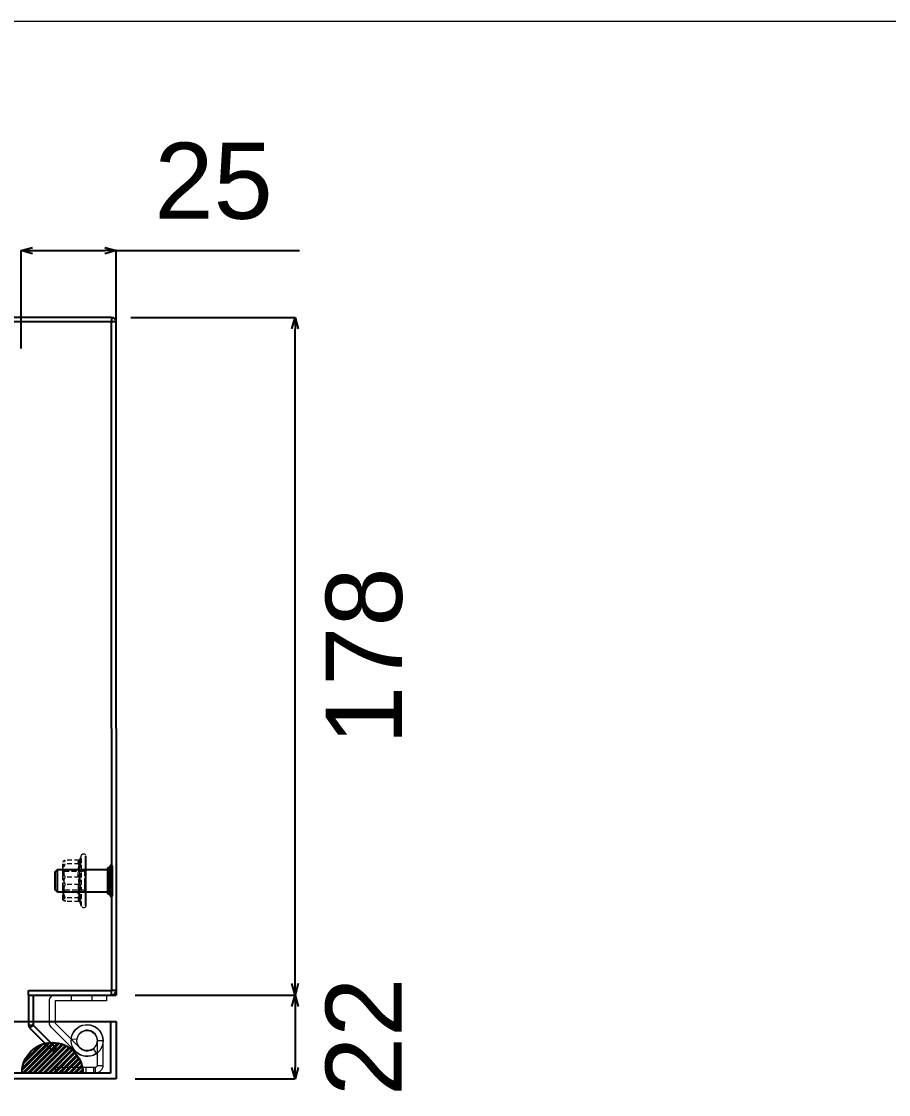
# Model space of a CAD drawing. Header units: millimetres. Extents: x 10436 to 13214, y 6066 to 8038.
# Drawn here: x 11584.7 to 11812.5, y 7717.8 to 7999.6 of the extents above; entities that cross this region are included whole.
import ezdxf
from ezdxf.lldxf.tags import DXFTag

# ---------------------------------------------------------------- set-up
doc = ezdxf.new("R2010")
doc.units = ezdxf.units.MM
doc.linetypes.add('HIDDEN', pattern=[1.905, 1.27, -0.635])
doc.layers.add('FRAME070', color=5, linetype='Continuous')
doc.styles.get("Standard").update_dxf_attribs({"font": 'arial.ttf'})
tags = doc.linetypes.add('CENTER', pattern=[50.8, 31.75, -6.35, 6.35, -6.35]).pattern_tags.tags
tags[10:11] = [DXFTag(74, 4), DXFTag(75, 0), DXFTag(340, '0'), DXFTag(46, 1.0), DXFTag(50, 0.0), DXFTag(44, 0.0), DXFTag(45, 0.0)]
tags[8:9] = [DXFTag(74, 4), DXFTag(75, 0), DXFTag(340, '0'), DXFTag(46, 1.0), DXFTag(50, 0.0), DXFTag(44, 0.0), DXFTag(45, 0.0)]
tags[6:7] = [DXFTag(74, 4), DXFTag(75, 0), DXFTag(340, '0'), DXFTag(46, 1.0), DXFTag(50, 0.0), DXFTag(44, 0.0), DXFTag(45, 0.0)]
tags[4:5] = [DXFTag(74, 4), DXFTag(75, 0), DXFTag(340, '0'), DXFTag(46, 1.0), DXFTag(50, 0.0), DXFTag(44, 0.0), DXFTag(45, 0.0)]
doc.dimstyles.new('pong', dxfattribs={"dimtxt": 20, "dimasz": 3, "dimexe": 0.18, "dimexo": 5, "dimgap": 8, "dimtad": 2, "dimdsep": 46, "dimtxsty": 'Standard', "dimblk": 'OPEN30', "dimcen": 2.5, "dimclrd": 1, "dimclre": 4, "dimclrt": 4, "dimadec": 0, "dimazin": 2, "dimtfac": 1, "dimtmove": 0, "dimatfit": 3, "dimldrblk": 'OPEN30', "dimfxl": 1, "dimtolj": 2, "dimarcsym": 0})

# ---------------------------------------------------------------- blocks, each defined once
blk = doc.blocks.new('A$C178D0ACC')
at = {"color": 7, "linetype": 'Continuous', "lineweight": 13}
blk.add_lwpolyline([(-6.75, 0), (6.75, 0), (6.75, 1.5), (-6.75, 1.5), (-6.75, 7.38), (-0.26, 13.87, -4.510709), (-1.04, 11.72), (-2.53, 11.59, 4.510709), (-1.32, 14.93), (-7.81, 8.44, 0.198912), (-8.25, 7.38), (-8.25, 1.5, 0.414214)], format="xyb", close=True, dxfattribs=at)
at = {"color": 1, "lineweight": 9}
blk.add_lwpolyline([(-2.4, 0), (2.9, 0), (2.9, 1.5), (-2.4, 1.5)], close=True, dxfattribs=at)
blk = doc.blocks.new('A$C0B7E02CE')
at = {"color": 7, "linetype": 'Continuous', "lineweight": 13}
for p, q in [((-2.65, 0), (-4.15, 0)), ((-4.15, 0), (-4.15, -6.55)), ((-2.65, 0), (-2.65, -6.55)), ((-1.56, -2.14), (-2.44, -3.36)), ((-2.65, -6.55), (-4.15, -6.55)), ((-2.15, -7.05), (-2.15, -8.55)), ((-2.15, -7.05), (-1.65, -7.05)), ((-1.65, -7.05), (-1.65, -8.55)), ((-1.65, -7.05), (0.35, -7.05)), ((0.35, -7.05), (0.35, -8.55)), ((0.35, -7.05), (6.35, -7.05)), ((6.35, -7.05), (6.35, -8.55)), ((6.35, -7.05), (8.35, -7.05)), ((8.35, -7.05), (8.35, -8.55)), ((-2.15, -8.55), (-1.65, -8.55)), ((-1.65, -8.55), (0.35, -8.55)), ((0.35, -8.55), (6.35, -8.55)), ((6.35, -8.55), (8.35, -8.55))]:
    blk.add_line(p, q, dxfattribs=at)
for centre, radius, start, end in [((0, 0), 4.15, 234, 180), ((0, 0), 2.65, 234, 180), ((-2.15, -6.55), 2, 180, 270), ((-2.15, -6.55), 0.5, 180, 270)]:
    blk.add_arc(centre, radius, start, end, dxfattribs=at)
blk = doc.blocks.new('A$C310157CF')
at = {"color": 7, "linetype": 'HIDDEN', "lineweight": 0}
for p, q in [((-3.18, 6), (-5, 6)), ((1.76, 6), (-3.18, 6)), ((2.5, 5.65), (-2.5, 5.65)), ((4.93, 6), (1.76, 6)), ((-5.41, 1.72), (-5.41, 5.4)), ((-4.46, 1.72), (-4.46, 5.4)), ((-0.95, 1.72), (-0.95, 5.4)), ((0.95, 1.72), (0.95, 5.4)), ((4.46, 1.72), (4.46, 5.4)), ((5.41, 1.72), (5.41, 5.4)), ((6.71, 1.1), (-6.72, 1.1)), ((-2.5, 0.38), (0.88, 0.38)), ((0.88, 0.38), (2.5, 0.38))]:
    blk.add_line(p, q, dxfattribs=at)
blk.add_line((6.53, 0), (-6.53, 0))
for centre, start, end in [((-6.53, 0.57), 110, 270), ((6.53, 0.57), 270, 70)]:
    blk.add_arc(centre, 0.567, start, end, dxfattribs=at)
for points, knots in [([(-3.18, 6), (-3.79, 5.92), (-4.55, 5.82), (-5.26, 5.47), (-5.41, 5.4)], [0, 0, 0, 0, 0.801462, 1, 1, 1, 1]), ([(-5.41, 5.4), (-5.27, 5.68), (-5.11, 5.99), (-4.95, 6), (-4.93, 6)], [0, 0, 0, 0, 0.896037, 1, 1, 1, 1]), ([(-1.76, 6), (-1.89, 6), (-2.78, 5.98), (-3.7, 5.71), (-4.43, 5.41), (-4.46, 5.4)], [0, 0, 0, 0, 0.148486, 0.965571, 1, 1, 1, 1]), ([(-0.95, 5.4), (-1.6, 5.68), (-2.34, 5.99), (-3.1, 6), (-3.18, 6)], [0, 0, 0, 0, 0.896037, 1, 1, 1, 1]), ([(0.95, 5.4), (0.72, 5.49), (-0.15, 5.84), (-1.07, 5.93), (-1.76, 6)], [0, 0, 0, 0, 0.263253, 1, 1, 1, 1]), ([(1.76, 6), (1.62, 6), (0.73, 5.98), (-0.18, 5.71), (-0.92, 5.41), (-0.95, 5.4)], [0, 0, 0, 0, 0.148486, 0.965571, 1, 1, 1, 1]), ([(0.95, 5.4), (1.6, 5.68), (2.34, 5.99), (3.1, 6), (3.18, 6)], [0, 0, 0, 0, 0.896035, 1, 1, 1, 1]), ([(4.46, 5.4), (4.23, 5.49), (3.36, 5.84), (2.44, 5.93), (1.76, 6)], [0, 0, 0, 0, 0.263254, 1, 1, 1, 1]), ([(3.18, 6), (3.79, 5.92), (4.55, 5.82), (5.26, 5.47), (5.41, 5.4)], [0, 0, 0, 0, 0.801465, 1, 1, 1, 1]), ([(4.93, 6), (4.8, 5.92), (4.64, 5.82), (4.49, 5.47), (4.46, 5.4)], [0, 0, 0, 0, 0.801461, 1, 1, 1, 1]), ([(5.41, 5.4), (5.27, 5.68), (5.11, 5.99), (4.95, 6), (4.93, 6)], [0, 0, 0, 0, 0.896037, 1, 1, 1, 1]), ([(-5.68, 1.34), (-5.68, 1.34), (-5.64, 1.36), (-5.56, 1.4), (-5.48, 1.49), (-5.42, 1.6), (-5.41, 1.68), (-5.41, 1.72)], [0, 0, 0, 0, 0.007907, 0.267532, 0.528602, 0.763814, 1, 1, 1, 1]), ([(-1, 1.34), (-1.18, 1.38), (-2.09, 1.59), (-3.66, 1.74), (-5.04, 1.47), (-5.68, 1.34)], [0, 0, 0, 0, 0.118083, 0.592258, 1, 1, 1, 1]), ([(-5.49, 1.48), (-5.35, 1.57), (-5.07, 1.74), (-4.81, 1.47), (-4.68, 1.34)], [0, 0, 0, 0, 0.500552, 1, 1, 1, 1]), ([(-5.41, 1.72), (-4.67, 1.85), (-3.19, 2.11), (-1.7, 1.85), (-0.95, 1.72)], [0, 0, 0, 0, 0.492149, 1, 1, 1, 1]), ([(-4.46, 1.72), (-4.61, 1.85), (-4.93, 2.11), (-5.25, 1.85), (-5.41, 1.72)], [0, 0, 0, 0, 0.492148, 1, 1, 1, 1]), ([(-4.46, 1.72), (-4.46, 1.68), (-4.47, 1.6), (-4.52, 1.49), (-4.59, 1.4), (-4.65, 1.36), (-4.68, 1.34), (-4.68, 1.34)], [0, 0, 0, 0, 0.236185, 0.471405, 0.732466, 0.992087, 1, 1, 1, 1]), ([(-4.68, 1.34), (-4.46, 1.38), (-3.35, 1.59), (-1.43, 1.74), (0.23, 1.47), (1, 1.34)], [0, 0, 0, 0, 0.118083, 0.592258, 1, 1, 1, 1]), ([(0.95, 1.72), (0.06, 1.85), (-1.74, 2.11), (-3.54, 1.85), (-4.46, 1.72)], [0, 0, 0, 0, 0.492148, 1, 1, 1, 1]), ([(-1, 1.34), (-0.99, 1.34), (-0.99, 1.36), (-0.97, 1.4), (-0.96, 1.49), (-0.95, 1.6), (-0.95, 1.68), (-0.95, 1.72)], [0, 0, 0, 0, 0.007908, 0.267532, 0.528599, 0.763814, 1, 1, 1, 1]), ([(4.68, 1.34), (4.46, 1.38), (3.35, 1.59), (1.43, 1.74), (-0.23, 1.47), (-1, 1.34)], [0, 0, 0, 0, 0.118084, 0.592258, 1, 1, 1, 1]), ([(-0.95, 1.72), (-0.06, 1.85), (1.74, 2.11), (3.54, 1.85), (4.46, 1.72)], [0, 0, 0, 0, 0.492149, 1, 1, 1, 1]), ([(5.41, 1.72), (4.67, 1.85), (3.19, 2.11), (1.7, 1.85), (0.95, 1.72)], [0, 0, 0, 0, 0.492147, 1, 1, 1, 1]), ([(0.95, 1.72), (0.95, 1.68), (0.95, 1.6), (0.96, 1.49), (0.97, 1.4), (0.99, 1.36), (0.99, 1.34), (1, 1.34)], [0, 0, 0, 0, 0.236186, 0.471401, 0.732468, 0.992092, 1, 1, 1, 1]), ([(1, 1.34), (1.18, 1.38), (2.09, 1.59), (3.66, 1.74), (5.04, 1.47), (5.68, 1.34)], [0, 0, 0, 0, 0.118083, 0.592257, 1, 1, 1, 1]), ([(4.46, 1.72), (4.61, 1.85), (4.93, 2.11), (5.25, 1.85), (5.41, 1.72)], [0, 0, 0, 0, 0.492148, 1, 1, 1, 1]), ([(4.68, 1.34), (4.68, 1.34), (4.65, 1.36), (4.59, 1.4), (4.52, 1.49), (4.47, 1.6), (4.46, 1.68), (4.46, 1.72)], [0, 0, 0, 0, 0.007913, 0.267525, 0.5286, 0.763814, 1, 1, 1, 1]), ([(5.68, 1.34), (5.64, 1.38), (5.43, 1.59), (5.09, 1.74), (4.81, 1.47), (4.68, 1.34)], [0, 0, 0, 0, 0.118084, 0.592259, 1, 1, 1, 1]), ([(5.3, 1.62), (5.3, 1.62), (5.32, 1.63), (5.39, 1.6), (5.49, 1.47), (5.51, 1.45)], [0, 0, 0, 0, 0.006763, 0.854115, 1, 1, 1, 1]), ([(5.41, 1.72), (5.41, 1.68), (5.42, 1.6), (5.48, 1.49), (5.56, 1.4), (5.64, 1.36), (5.68, 1.34), (5.68, 1.34)], [0, 0, 0, 0, 0.236186, 0.471402, 0.732454, 0.992093, 1, 1, 1, 1])]:
    blk.add_open_spline(points, degree=3, knots=knots, dxfattribs=at)
for points in [[(-3, 6), (-2.5, 5.65)], [(-2.5, 5.65), (-2.5, 0.38)], [(2.5, 5.65), (3, 6)], [(2.5, 0.38), (2.5, 5.65)], [(-5.34, 1.61), (-6.73, 1.1)], [(-5.52, 1.43), (-5.48, 1.47)], [(-5.35, 1.6), (-5.33, 1.6)], [(-2.5, 0.38), (-3, 0.03)], [(-3, 0.03), (-3, 0)], [(3, 0.03), (2.5, 0.38)], [(3, 0), (3, 0.03)], [(6.73, 1.1), (5.34, 1.61)], [(5.51, 1.45), (5.52, 1.43)]]:
    blk.add_open_spline(points, degree=1, dxfattribs=at)
blk = doc.blocks.new('A$C1EE243DC')
for p, q in [((-14.4, -0.75), (-14.4, 3)), ((-14.99, -2.41), (-14.99, 2.41)), ((-14.4, -3), (-14.4, -0.75))]:
    blk.add_line(p, q)
at = {"color": 0, "linetype": 'ByBlock', "lineweight": -2}
for p, q in [((-1.19, 3.35), (-1.19, 3.37)), ((-1.19, 3.34), (-1.19, 3.35)), ((-1.19, 3.14), (-1.19, 3.34)), ((-1.19, 2.78), (-1.19, 3.14)), ((-0.82, 2.98), (-1.19, 2.98)), ((-0.82, 2.98), (-1.19, 2.98)), ((-0.82, 2.97), (-1.19, 2.97)), ((-0.82, 2.96), (-1.19, 2.96)), ((-0.82, 3.34), (-0.82, 3.37)), ((-0.59, 3.35), (-0.82, 3.35)), ((-0.82, 3.34), (-0.82, 3.14)), ((-0.59, 3.34), (-0.82, 3.34)), ((-0.59, 3.33), (-0.82, 3.33)), ((-0.59, 3.33), (-0.82, 3.33)), ((-0.59, 3.14), (-0.82, 3.14)), ((-0.82, 2.66), (-0.82, 3.14)), ((-0.59, 3.13), (-0.82, 3.13)), ((-0.59, 3.12), (-0.82, 3.12)), ((-0.59, 3.06), (-0.82, 3.06)), ((-0.59, -0.96), (-0.59, 3.8)), ((0, -3.8), (0, 3.8)), ((-0.82, 2.8), (-1.19, 2.8)), ((-0.82, 2.78), (-1.19, 2.78)), ((-0.82, 2.76), (-1.19, 2.76)), ((-1.19, 2.66), (-1.19, 2.75)), ((-0.82, 2.74), (-1.19, 2.74)), ((-1.19, 2.11), (-1.19, 2.66)), ((-0.82, 2.43), (-1.19, 2.43)), ((-0.82, 2.39), (-1.19, 2.39)), ((-0.82, 2.37), (-1.19, 2.37)), ((-0.82, 2.33), (-1.19, 2.33)), ((-1.19, 1.84), (-1.19, 2.11)), ((-1.19, 1.89), (-1.19, 1.81)), ((-0.82, 1.89), (-1.19, 1.89)), ((-0.82, 1.84), (-1.19, 1.84)), ((-0.82, 1.81), (-1.19, 1.81)), ((-1.19, 1.42), (-1.19, 1.76)), ((-0.82, 1.76), (-1.19, 1.76)), ((-1.19, 1.27), (-1.19, 1.42)), ((-1.19, 0.51), (-1.19, 1.27)), ((-0.82, 1.22), (-1.19, 1.22)), ((-0.82, 1.17), (-1.19, 1.17)), ((-0.82, 1.13), (-1.19, 1.13)), ((-0.82, 1.07), (-1.19, 1.07)), ((-1.19, 0.41), (-1.19, 0.51)), ((-1.19, 0.47), (-1.19, 0.37)), ((-0.82, 0.47), (-1.19, 0.47)), ((-0.82, 0.41), (-1.19, 0.41)), ((-1.19, -0.3), (-1.19, 0.41)), ((-0.82, 0.37), (-1.19, 0.37)), ((-0.82, 0.31), (-1.19, 0.31)), ((-0.59, 2.75), (-0.82, 2.75)), ((-0.82, 2.66), (-0.82, 2.39)), ((-0.59, 2.66), (-0.82, 2.66)), ((-0.59, 2.65), (-0.82, 2.65)), ((-0.59, 2.63), (-0.82, 2.63)), ((-0.82, 2.08), (-0.82, 2.39)), ((-0.59, 2.11), (-0.82, 2.11)), ((-0.82, 1.27), (-0.82, 2.11)), ((-0.59, 2.08), (-0.82, 2.08)), ((-0.59, 2.07), (-0.82, 2.07)), ((-0.59, 1.94), (-0.82, 1.94)), ((-0.59, 1.42), (-0.82, 1.42)), ((-0.82, 1.27), (-0.82, 1.17)), ((-0.59, 1.27), (-0.82, 1.27)), ((-0.59, 1.25), (-0.82, 1.25)), ((-0.59, 1.22), (-0.82, 1.22)), ((-0.82, 0.48), (-0.82, 1.07)), ((-0.59, 0.51), (-0.82, 0.51)), ((-0.82, -0.46), (-0.82, 0.51)), ((-0.59, 0.48), (-0.82, 0.48)), ((-0.59, 0.46), (-0.82, 0.46)), ((-0.59, 0.3), (-0.82, 0.3)), ((-1.19, -0.31), (-1.19, -0.3)), ((-1.19, -0.3), (-1.19, -0.37)), ((-0.82, -0.31), (-1.19, -0.31)), ((-0.82, -0.37), (-1.19, -0.37)), ((-1.19, -0.46), (-1.19, -0.37)), ((-0.82, -0.41), (-1.19, -0.41)), ((-1.19, -1.22), (-1.19, -0.46)), ((-0.82, -0.47), (-1.19, -0.47)), ((-0.82, -1.07), (-1.19, -1.07)), ((-0.82, -1.13), (-1.19, -1.13)), ((-0.82, -1.17), (-1.19, -1.17)), ((-1.19, -1.27), (-1.19, -1.22)), ((-0.82, -1.22), (-1.19, -1.22)), ((-1.19, -1.76), (-1.19, -1.25)), ((-0.82, -1.76), (-1.19, -1.76)), ((-0.82, -1.81), (-1.19, -1.81)), ((-1.19, -2.07), (-1.19, -1.81)), ((-0.82, -1.84), (-1.19, -1.84)), ((-0.82, -1.89), (-1.19, -1.89)), ((-1.19, -2.63), (-1.19, -2.07)), ((-0.82, -2.33), (-1.19, -2.33)), ((-0.82, -2.37), (-1.19, -2.37)), ((-0.82, -2.39), (-1.19, -2.39)), ((-0.82, -2.43), (-1.19, -2.43)), ((-1.19, -2.66), (-1.19, -2.63)), ((-1.19, -2.76), (-1.19, -2.65)), ((-0.82, -2.74), (-1.19, -2.74)), ((-0.82, -2.76), (-1.19, -2.76)), ((-1.19, -3.12), (-1.19, -2.76)), ((-0.82, -2.78), (-1.19, -2.78)), ((-0.82, -2.8), (-1.19, -2.8)), ((-0.59, -0.3), (-0.82, -0.3)), ((-0.59, -0.46), (-0.82, -0.46)), ((-0.82, -0.46), (-0.82, -0.51)), ((-0.82, -1.13), (-0.82, -0.48)), ((-0.59, -0.48), (-0.82, -0.48)), ((-0.59, -0.51), (-0.82, -0.51)), ((-0.82, -1.13), (-0.82, -1.22)), ((-0.82, -2.07), (-0.82, -1.22)), ((-0.59, -1.22), (-0.82, -1.22)), ((-0.59, -1.25), (-0.82, -1.25)), ((-0.59, -1.27), (-0.82, -1.27)), ((-0.59, -1.42), (-0.82, -1.42)), ((-0.59, -1.94), (-0.82, -1.94)), ((-0.59, -2.07), (-0.82, -2.07)), ((-0.82, -2.07), (-0.82, -2.11)), ((-0.82, -2.37), (-0.82, -2.08)), ((-0.59, -2.08), (-0.82, -2.08)), ((-0.59, -2.11), (-0.82, -2.11)), ((-0.82, -2.37), (-0.82, -2.63)), ((-0.82, -3.12), (-0.82, -2.63)), ((-0.59, -2.63), (-0.82, -2.63)), ((-0.59, -2.65), (-0.82, -2.65)), ((-0.59, -2.66), (-0.82, -2.66)), ((-0.59, -2.75), (-0.82, -2.75)), ((-0.59, -3.8), (-0.59, -0.96)), ((-0.82, -2.96), (-1.19, -2.96)), ((-0.82, -2.97), (-1.19, -2.97)), ((-0.82, -2.98), (-1.19, -2.98)), ((-0.82, -2.98), (-1.19, -2.98)), ((-1.19, -3.33), (-1.19, -3.12)), ((-1.19, -3.34), (-1.19, -3.33)), ((-1.19, -3.35), (-1.19, -3.37)), ((-0.59, -3.06), (-0.82, -3.06)), ((-0.59, -3.12), (-0.82, -3.12)), ((-0.82, -3.12), (-0.82, -3.33)), ((-0.59, -3.13), (-0.82, -3.13)), ((-0.59, -3.14), (-0.82, -3.14)), ((-0.82, -3.37), (-0.82, -3.33)), ((-0.59, -3.33), (-0.82, -3.33)), ((-0.59, -3.33), (-0.82, -3.33)), ((-0.59, -3.34), (-0.82, -3.34)), ((-0.59, -3.35), (-0.82, -3.35))]:
    blk.add_line(p, q, dxfattribs=at)
for centre, start, end in [((-0.3, 3.8), 0, 180), ((-0.3, -3.8), 180, 0)]:
    blk.add_arc(centre, 0.297, start, end, dxfattribs=at)
for points in [[(-14.99, 2.41), (-14.4, 3)], [(-14.4, 3), (-0.82, 3)], [(-14.4, -3), (-14.99, -2.41)], [(-0.82, -3), (-14.4, -3)]]:
    blk.add_open_spline(points, degree=1)
for points in [[(-1.19, 3.37), (-0.59, 3.73)], [(-0.82, 3.37), (-0.59, 3.37)], [(0, 3.8), (0.01, 3.8)], [(-0.59, -3.74), (-1.19, -3.37)], [(-0.59, -3.37), (-0.82, -3.37)], [(0.01, -3.8), (0, -3.8)]]:
    blk.add_open_spline(points, degree=1, dxfattribs=at)
for points, knots in [([(-1.19, 3.35), (-1.08, 3.42), (-0.88, 3.55), (-0.68, 3.67), (-0.59, 3.72)], [0, 0, 0, 0, 0.559493, 1, 1, 1, 1]), ([(-0.59, 3.7), (-0.68, 3.65), (-0.88, 3.53), (-1.08, 3.4), (-1.19, 3.33)], [0, 0, 0, 0, 0.440507, 1, 1, 1, 1]), ([(-0.59, 3.69), (-0.78, 3.58), (-0.98, 3.46), (-1.18, 3.34), (-1.19, 3.34)], [0, 0, 0, 0, 0.950163, 1, 1, 1, 1]), ([(-1.19, 3.33), (-1.07, 3.4), (-0.87, 3.52), (-0.67, 3.64), (-0.59, 3.68)], [0, 0, 0, 0, 0.625372, 1, 1, 1, 1]), ([(-1.19, 3.14), (-1.18, 3.14), (-0.98, 3.26), (-0.78, 3.38), (-0.59, 3.5)], [0, 0, 0, 0, 0.049832, 1, 1, 1, 1]), ([(-0.59, 3.48), (-0.67, 3.43), (-0.87, 3.31), (-1.07, 3.19), (-1.19, 3.12)], [0, 0, 0, 0, 0.374629, 1, 1, 1, 1]), ([(-0.59, 3.45), (-0.67, 3.41), (-0.87, 3.3), (-1.07, 3.19), (-1.19, 3.13)], [0, 0, 0, 0, 0.374627, 1, 1, 1, 1]), ([(-1.19, 3.06), (-1.07, 3.12), (-0.87, 3.23), (-0.67, 3.33), (-0.59, 3.37)], [0, 0, 0, 0, 0.625372, 1, 1, 1, 1]), ([(-1.19, 2.75), (-1.07, 2.82), (-0.87, 2.93), (-0.67, 3.04), (-0.59, 3.08)], [0, 0, 0, 0, 0.625373, 1, 1, 1, 1]), ([(-0.59, 2.96), (-0.67, 2.92), (-0.87, 2.82), (-1.07, 2.71), (-1.19, 2.65)], [0, 0, 0, 0, 0.374626, 1, 1, 1, 1]), ([(-0.59, 2.92), (-0.67, 2.89), (-0.87, 2.8), (-1.07, 2.71), (-1.19, 2.66)], [0, 0, 0, 0, 0.374627, 1, 1, 1, 1]), ([(-1.19, 2.63), (-1.07, 2.68), (-0.87, 2.77), (-0.67, 2.85), (-0.59, 2.89)], [0, 0, 0, 0, 0.625374, 1, 1, 1, 1]), ([(-1.19, 2.11), (-1.07, 2.16), (-0.87, 2.25), (-0.67, 2.34), (-0.59, 2.37)], [0, 0, 0, 0, 0.625373, 1, 1, 1, 1]), ([(-0.59, 2.33), (-0.67, 2.3), (-0.87, 2.21), (-1.07, 2.12), (-1.19, 2.07)], [0, 0, 0, 0, 0.374627, 1, 1, 1, 1]), ([(-0.59, 2.28), (-0.67, 2.25), (-0.87, 2.19), (-1.07, 2.12), (-1.19, 2.08)], [0, 0, 0, 0, 0.374628, 1, 1, 1, 1]), ([(-1.19, 1.94), (-1.07, 1.98), (-0.87, 2.03), (-0.67, 2.09), (-0.59, 2.11)], [0, 0, 0, 0, 0.625373, 1, 1, 1, 1]), ([(-1.19, 1.42), (-1.07, 1.46), (-0.87, 1.52), (-0.67, 1.58), (-0.59, 1.61)], [0, 0, 0, 0, 0.625375, 1, 1, 1, 1]), ([(-0.59, 1.43), (-0.67, 1.4), (-0.87, 1.35), (-1.07, 1.29), (-1.19, 1.25)], [0, 0, 0, 0, 0.374626, 1, 1, 1, 1]), ([(-0.59, 1.37), (-0.67, 1.35), (-0.87, 1.32), (-1.07, 1.29), (-1.19, 1.27)], [0, 0, 0, 0, 0.374623, 1, 1, 1, 1]), ([(-1.19, 1.22), (-1.08, 1.24), (-0.88, 1.27), (-0.68, 1.3), (-0.59, 1.31)], [0, 0, 0, 0, 0.559496, 1, 1, 1, 1]), ([(-1.19, 0.51), (-1.07, 0.53), (-0.87, 0.57), (-0.67, 0.6), (-0.59, 0.61)], [0, 0, 0, 0, 0.625376, 1, 1, 1, 1]), ([(-0.59, 0.56), (-0.68, 0.54), (-0.88, 0.51), (-1.08, 0.48), (-1.19, 0.46)], [0, 0, 0, 0, 0.440504, 1, 1, 1, 1]), ([(-0.59, 0.49), (-0.78, 0.49), (-0.98, 0.48), (-1.18, 0.48), (-1.19, 0.48)], [0, 0, 0, 0, 0.950166, 1, 1, 1, 1]), ([(-1.19, 0.3), (-1.08, 0.3), (-0.88, 0.3), (-0.68, 0.29), (-0.59, 0.29)], [0, 0, 0, 0, 0.559496, 1, 1, 1, 1]), ([(-1.19, -0.3), (-1.18, -0.3), (-0.98, -0.3), (-0.78, -0.3), (-0.59, -0.29)], [0, 0, 0, 0, 0.049834, 1, 1, 1, 1]), ([(-0.59, -0.56), (-0.78, -0.53), (-0.98, -0.49), (-1.18, -0.46), (-1.19, -0.46)], [0, 0, 0, 0, 0.950161, 1, 1, 1, 1]), ([(-0.59, -0.49), (-0.68, -0.49), (-0.88, -0.49), (-1.08, -0.48), (-1.19, -0.48)], [0, 0, 0, 0, 0.440504, 1, 1, 1, 1]), ([(-1.19, -0.51), (-1.07, -0.53), (-0.87, -0.57), (-0.67, -0.6), (-0.59, -0.61)], [0, 0, 0, 0, 0.625377, 1, 1, 1, 1]), ([(-1.19, -1.22), (-1.18, -1.22), (-0.98, -1.25), (-0.78, -1.28), (-0.59, -1.31)], [0, 0, 0, 0, 0.049837, 1, 1, 1, 1]), ([(-0.59, -1.43), (-0.67, -1.4), (-0.87, -1.35), (-1.07, -1.29), (-1.19, -1.25)], [0, 0, 0, 0, 0.374627, 1, 1, 1, 1]), ([(-0.59, -1.37), (-0.67, -1.35), (-0.87, -1.32), (-1.07, -1.29), (-1.19, -1.27)], [0, 0, 0, 0, 0.374623, 1, 1, 1, 1]), ([(-1.19, -1.42), (-1.07, -1.46), (-0.87, -1.52), (-0.67, -1.58), (-0.59, -1.61)], [0, 0, 0, 0, 0.625378, 1, 1, 1, 1]), ([(-1.19, -1.94), (-1.07, -1.98), (-0.87, -2.03), (-0.67, -2.09), (-0.59, -2.11)], [0, 0, 0, 0, 0.625373, 1, 1, 1, 1]), ([(-0.59, -2.33), (-0.67, -2.3), (-0.87, -2.21), (-1.07, -2.12), (-1.19, -2.07)], [0, 0, 0, 0, 0.374627, 1, 1, 1, 1]), ([(-0.59, -2.28), (-0.67, -2.25), (-0.87, -2.19), (-1.07, -2.12), (-1.19, -2.08)], [0, 0, 0, 0, 0.374625, 1, 1, 1, 1]), ([(-1.19, -2.11), (-1.07, -2.16), (-0.87, -2.25), (-0.67, -2.34), (-0.59, -2.37)], [0, 0, 0, 0, 0.625373, 1, 1, 1, 1]), ([(-1.19, -2.63), (-1.07, -2.68), (-0.87, -2.77), (-0.67, -2.85), (-0.59, -2.89)], [0, 0, 0, 0, 0.625373, 1, 1, 1, 1]), ([(-0.59, -2.96), (-0.67, -2.92), (-0.87, -2.82), (-1.07, -2.71), (-1.19, -2.65)], [0, 0, 0, 0, 0.374628, 1, 1, 1, 1]), ([(-0.59, -2.92), (-0.67, -2.89), (-0.87, -2.8), (-1.07, -2.71), (-1.19, -2.66)], [0, 0, 0, 0, 0.374623, 1, 1, 1, 1]), ([(-1.19, -2.75), (-1.07, -2.82), (-0.87, -2.93), (-0.67, -3.04), (-0.59, -3.08)], [0, 0, 0, 0, 0.625376, 1, 1, 1, 1]), ([(-1.19, -3.06), (-1.07, -3.12), (-0.87, -3.23), (-0.67, -3.33), (-0.59, -3.37)], [0, 0, 0, 0, 0.625374, 1, 1, 1, 1]), ([(-0.59, -3.48), (-0.67, -3.43), (-0.87, -3.31), (-1.07, -3.19), (-1.19, -3.12)], [0, 0, 0, 0, 0.374626, 1, 1, 1, 1]), ([(-0.59, -3.45), (-0.67, -3.41), (-0.87, -3.3), (-1.07, -3.19), (-1.19, -3.13)], [0, 0, 0, 0, 0.374629, 1, 1, 1, 1]), ([(-1.19, -3.14), (-1.08, -3.21), (-0.88, -3.32), (-0.68, -3.44), (-0.59, -3.5)], [0, 0, 0, 0, 0.559499, 1, 1, 1, 1]), ([(-1.19, -3.33), (-1.07, -3.4), (-0.87, -3.52), (-0.67, -3.64), (-0.59, -3.68)], [0, 0, 0, 0, 0.625375, 1, 1, 1, 1]), ([(-0.59, -3.7), (-0.78, -3.59), (-0.98, -3.46), (-1.18, -3.34), (-1.19, -3.33)], [0, 0, 0, 0, 0.950171, 1, 1, 1, 1]), ([(-0.59, -3.69), (-0.68, -3.64), (-0.88, -3.52), (-1.08, -3.4), (-1.19, -3.34)], [0, 0, 0, 0, 0.440507, 1, 1, 1, 1]), ([(-1.19, -3.35), (-1.18, -3.36), (-0.98, -3.48), (-0.78, -3.61), (-0.59, -3.72)], [0, 0, 0, 0, 0.049829, 1, 1, 1, 1])]:
    blk.add_open_spline(points, degree=3, knots=knots, dxfattribs=at)
at = {"xscale": -1, "rotation": 90}
blk.add_blockref('A$C310157CF', (-6.99, 0), dxfattribs=at)
blk = doc.blocks.new('_Open30')
at = {"color": 0, "linetype": 'ByBlock', "lineweight": -2}
for p, q in [((-1, 0.268), (0, 0)), ((0, 0), (-1, -0.268)), ((0, 0), (-1, 0))]:
    blk.add_line(p, q, dxfattribs=at)
blk = doc.blocks.new('*D3514')
at = {"color": 4, "linetype": 'CENTER', "lineweight": -2}
for p, q in [((11584.61, 7913.71), (11584.61, 7939.45)), ((11609.61, 7913.71), (11609.61, 7939.45))]:
    blk.add_line(p, q, dxfattribs=at)
at = {"color": 1, "lineweight": -2}
for p, q in [((11587.61, 7939.45), (11606.61, 7939.45)), ((11609.61, 7939.45), (11657.75, 7939.45))]:
    blk.add_line(p, q, dxfattribs=at)
at = {"layer": 'DEFPOINTS', "color": 0}
for p in [(11609.61, 7939.45), (11584.61, 7908.71), (11609.61, 7908.71)]:
    blk.add_point(p, dxfattribs=at)
at = {"color": 1, "lineweight": -2, "xscale": 3, "yscale": 3, "zscale": 3, "rotation": 180}
blk.add_blockref('_Open30', (11584.61, 7939.45), dxfattribs=at)
at = {"color": 1, "lineweight": -2, "xscale": 3, "yscale": 3, "zscale": 3}
blk.add_blockref('_Open30', (11609.61, 7939.45), dxfattribs=at)
at = {"color": 4, "insert": (11635.18, 7957.66), "char_height": 20, "attachment_point": 5}
blk.add_mtext('\\A2;25', dxfattribs=at)
blk = doc.blocks.new('*D3517')
at = {"color": 4, "linetype": 'CENTER', "lineweight": -2}
for p, q in [((11613.41, 7921.91), (11656.57, 7921.91)), ((11614.61, 7743.91), (11656.57, 7743.91))]:
    blk.add_line(p, q, dxfattribs=at)
at = {"color": 1, "lineweight": -2}
blk.add_line((11656.57, 7746.91), (11656.57, 7918.91), dxfattribs=at)
at = {"layer": 'DEFPOINTS', "color": 0}
for p in [(11608.41, 7921.91), (11656.57, 7921.91), (11609.61, 7743.91)]:
    blk.add_point(p, dxfattribs=at)
at = {"color": 1, "lineweight": -2, "xscale": 3, "yscale": 3, "zscale": 3}
for p, rotation in [((11656.57, 7921.91), 90), ((11656.57, 7743.91), 270)]:
    blk.add_blockref('_Open30', p, dxfattribs=dict(at, rotation=rotation))
at = {"color": 4, "insert": (11674.78, 7832.91), "char_height": 20, "attachment_point": 5, "rotation": 90}
blk.add_mtext('\\A2;178', dxfattribs=at)
blk = doc.blocks.new('*D3518')
at = {"color": 4, "linetype": 'CENTER', "lineweight": -2}
for p, q in [((11614.61, 7743.91), (11656.57, 7743.91)), ((11614.61, 7721.91), (11656.57, 7721.91))]:
    blk.add_line(p, q, dxfattribs=at)
at = {"color": 1, "lineweight": -2}
blk.add_line((11656.57, 7740.91), (11656.57, 7724.91), dxfattribs=at)
at = {"layer": 'DEFPOINTS', "color": 0}
for p in [(11609.61, 7743.91), (11609.61, 7721.91), (11656.57, 7721.91)]:
    blk.add_point(p, dxfattribs=at)
at = {"color": 1, "lineweight": -2, "xscale": 3, "yscale": 3, "zscale": 3}
for p, rotation in [((11656.57, 7743.91), 90), ((11656.57, 7721.91), 270)]:
    blk.add_blockref('_Open30', p, dxfattribs=dict(at, rotation=rotation))
at = {"color": 4, "insert": (11674.61, 7732.91), "char_height": 20, "attachment_point": 5, "rotation": 90}
blk.add_mtext('\\A2;22', dxfattribs=at)

msp = doc.modelspace()

# ---------------------------------------------------------------- hatches: boundary and pattern name
h = msp.add_hatch()
h.set_pattern_fill('ANSI32', color=3, scale=0.1)
h.set_pattern_definition([(45, (8385.4401, 296.8394), (-0.67351921, 0.67351921), []), (45, (8385.8891, 296.8394), (-0.67351921, 0.67351921), [])])
edge = h.paths.add_edge_path()
edge.add_line((11600.845, 7723.41), (11584.845, 7723.41))
edge.add_arc((11592.845, 7723.41), 8, 0, 180, ccw=False)

# ---------------------------------------------------------------- linework, layer by layer
at = {"color": 7, "linetype": 'Continuous', "lineweight": 25}
for p, q in [((11608.407, 7921.91), (11260.807, 7921.91)), ((11608.407, 7920.71), (11260.807, 7920.71)), ((11608.407, 7921.91), (11608.407, 7920.71)), ((11609.607, 7920.71), (11608.407, 7920.71)), ((11608.407, 7813.91), (11608.407, 7920.71)), ((11609.607, 7813.91), (11609.607, 7920.71)), ((11608.407, 7813.91), (11608.407, 7745.11)), ((11609.607, 7813.91), (11609.607, 7743.91)), ((11586.607, 7743.91), (11586.607, 7745.11)), ((11586.607, 7745.11), (11608.207, 7745.11)), ((11586.607, 7743.91), (11609.607, 7743.91)), ((11586.607, 7743.91), (11586.607, 7736.007)), ((11587.807, 7743.91), (11587.807, 7736.007)), ((11608.407, 7745.11), (11608.207, 7745.11)), ((11609.607, 7745.11), (11608.407, 7745.11)), ((11608.407, 7743.91), (11608.407, 7745.11)), ((11586.607, 7736.007), (11587.807, 7736.007)), ((11586.959, 7735.159), (11587.807, 7736.007)), ((11586.959, 7735.159), (11591.88, 7730.237)), ((11587.807, 7736.007), (11592.729, 7731.086)), ((11591.88, 7730.237), (11592.729, 7731.086)), ((11591.88, 7730.237), (11592.971, 7729.146)), ((11592.729, 7731.086), (11593.82, 7729.995)), ((11592.971, 7729.146), (11593.82, 7729.995))]:
    msp.add_line(p, q, dxfattribs=at)
at = {"color": 2}
for p, q in [((11259.607, 7736.91), (11609.607, 7736.91)), ((11261.107, 7736.91), (11608.107, 7736.91)), ((11608.107, 7736.91), (11608.107, 7723.41)), ((11609.607, 7736.91), (11609.607, 7721.91)), ((11608.107, 7723.41), (11261.107, 7723.41)), ((11609.607, 7721.91), (11259.607, 7721.91))]:
    msp.add_line(p, q, dxfattribs=at)
at = {"color": 3}
msp.add_lwpolyline([(11600.845, 7723.41), (11584.845, 7723.41, -1)], format="xyb", close=True, dxfattribs=at)
at = {"color": 7, "linetype": 'Continuous', "lineweight": 25}
for centre, start, end in [((11608.407, 7920.71), 0, 90), ((11608.407, 7745.11), 270, 0), ((11587.807, 7736.007), 180, 225)]:
    msp.add_arc(centre, 1.2, start, end, dxfattribs=at)
at = {"layer": 'FRAME070', "lineweight": 9}
msp.add_line((13173.956, 7999.641), (10471.38, 7999.641), dxfattribs=at)
msp.add_line((13173.956, 7999.641), (10471.38, 7999.641), dxfattribs=at)

# ---------------------------------------------------------------- block references
at = {"color": 2}
msp.add_blockref('A$C1EE243DC', (11608.607, 7773.91), dxfattribs=at)
at = {"color": 2, "lineweight": 9, "xscale": -1, "rotation": 180}
msp.add_blockref('A$C178D0ACC', (11600.308, 7743.91), dxfattribs=at)
at = {"color": 2, "xscale": -1}
msp.add_blockref('A$C0B7E02CE', (11601.957, 7731.95), dxfattribs=at)

# ---------------------------------------------------------------- dimensions: what is measured, and where the dimension line sits
at = {"color": 2}
dim = msp.add_linear_dim(base=(11609.607, 7939.45), p1=(11584.607, 7908.71), p2=(11609.607, 7908.71), dimstyle='pong', dxfattribs=at)
dim.commit()
dim.dimension.update_dxf_attribs({"geometry": '*D3514', "text_midpoint": (11635.178, 7957.661)})
dim = msp.add_linear_dim(base=(11656.567, 7921.91), p1=(11609.607, 7743.91), p2=(11608.407, 7921.91), angle=90, dimstyle='pong', dxfattribs=at)
dim.commit()
dim.dimension.update_dxf_attribs({"geometry": '*D3517', "text_midpoint": (11674.778, 7832.91)})
dim = msp.add_linear_dim(base=(11656.567, 7721.91), p1=(11609.607, 7743.91), p2=(11609.607, 7721.91), angle=90, dimstyle='pong', dxfattribs=at)
dim.commit()
dim.dimension.update_dxf_attribs({"geometry": '*D3518', "text_midpoint": (11656.567, 7732.91), "dimtype": 160})

doc.saveas('drawing.dxf')
